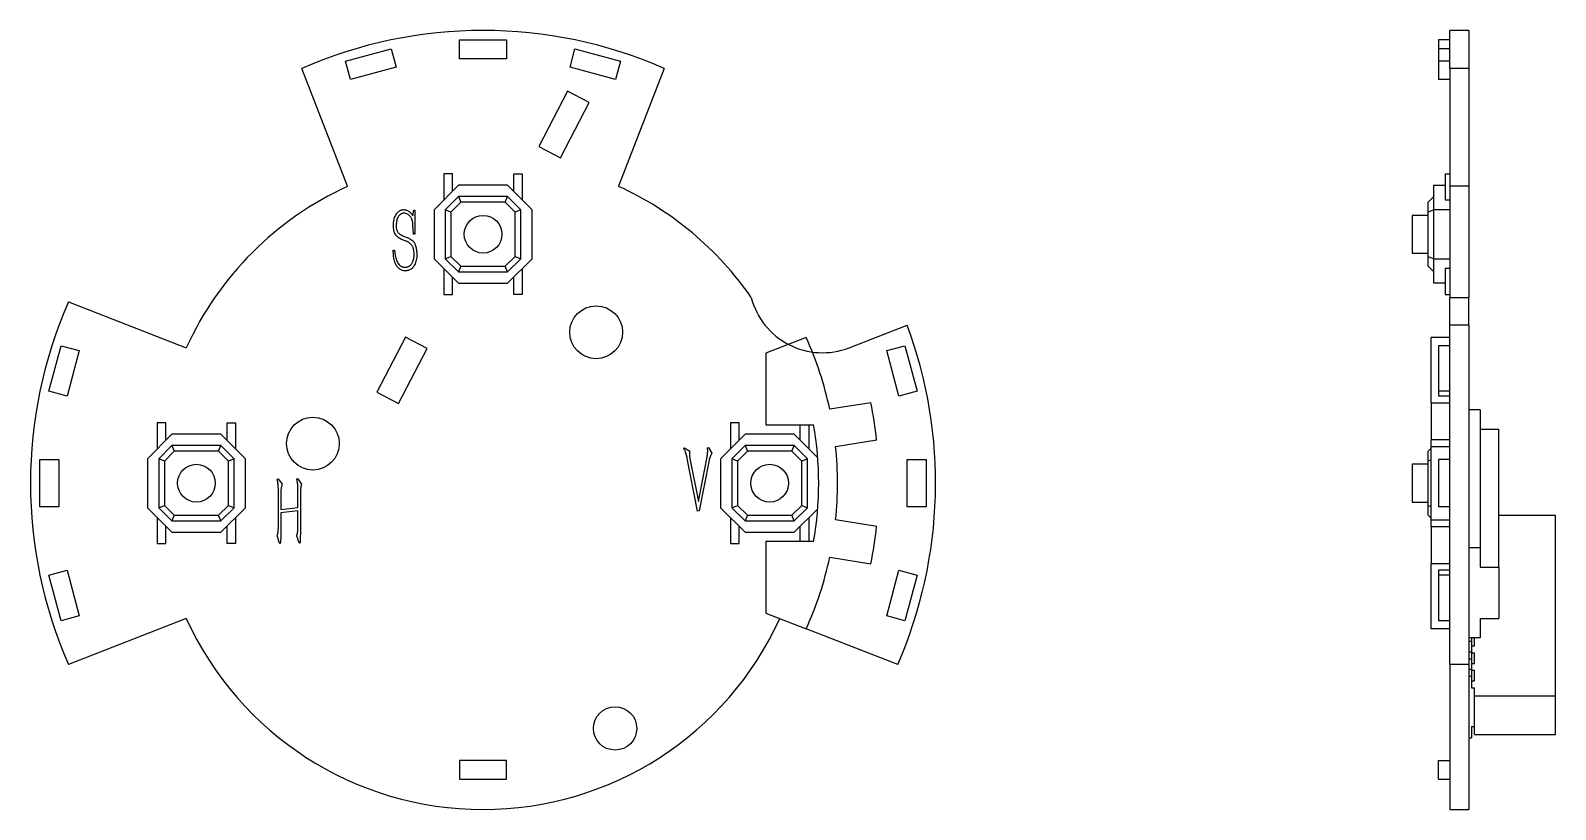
# Model space of a CAD drawing. Header units: millimetres. Extents: x -10 to 434, y 48 to 252.
# Drawn here: x 69.2 to 150, y 158.1 to 199.4 of the extents above; entities that cross this region are included whole.
import ezdxf
from ezdxf.lldxf.tags import DXFTag

# ---------------------------------------------------------------- set-up
doc = ezdxf.new("R2010")
doc.units = ezdxf.units.MM
doc.layers.add('PART', color=102, linetype='HIDDEN')
tags = doc.linetypes.add('HIDDEN', pattern=[1.905, 1.27, -0.635]).pattern_tags.tags
tags[6:7] = [DXFTag(74, 4), DXFTag(75, 0), DXFTag(340, '0'), DXFTag(46, 1.0), DXFTag(50, 0.0), DXFTag(44, 0.0), DXFTag(45, 0.0)]
tags[4:5] = [DXFTag(74, 4), DXFTag(75, 0), DXFTag(340, '0'), DXFTag(46, 1.0), DXFTag(50, 0.0), DXFTag(44, 0.0), DXFTag(45, 0.0)]

msp = doc.modelspace()

# ---------------------------------------------------------------- linework, layer by layer
at = {"color": 7, "linetype": 'Continuous', "lineweight": 25}
for p, q in [((145.432, 199.355), (144.432, 199.355)), ((144.432, 197.347), (144.432, 199.355)), ((145.432, 199.355), (145.432, 197.347)), ((85.975, 191.094), (83.548, 197.347)), ((102.767, 197.347), (100.34, 191.094)), ((145.432, 197.347), (144.432, 197.347)), ((144.432, 197.347), (144.432, 191.094)), ((145.432, 197.347), (145.432, 191.094)), ((97.639, 196.137), (96.115, 193.21)), ((98.792, 195.536), (97.639, 196.137)), ((97.268, 192.609), (98.792, 195.536)), ((96.115, 193.21), (97.268, 192.609)), ((145.432, 191.094), (144.432, 191.094)), ((144.432, 191.094), (144.432, 185.206)), ((145.432, 191.094), (145.432, 185.206)), ((89.374, 189.617), (89.435, 189.521)), ((89.435, 189.521), (89.485, 189.829)), ((89.485, 189.829), (89.535, 189.823)), ((89.535, 189.823), (89.535, 188.565)), ((88.947, 188.459), (89.123, 188.388)), ((89.475, 188.56), (89.44, 189.093)), ((89.535, 188.565), (89.475, 188.56)), ((88.388, 187.714), (88.459, 187.714)), ((88.408, 187.447), (88.388, 187.714)), ((89.068, 188.192), (88.851, 188.273)), ((144.432, 185.206), (145.432, 185.206)), ((144.432, 183.731), (144.432, 185.206)), ((145.432, 183.731), (145.432, 185.206)), ((71.165, 184.965), (77.419, 182.538)), ((112.569, 182.535), (115.648, 183.731)), ((144.432, 165.746), (144.432, 183.731)), ((145.432, 183.731), (144.432, 183.731)), ((145.432, 183.731), (145.432, 165.746)), ((89.047, 183.101), (87.523, 180.174)), ((90.2, 182.501), (89.047, 183.101)), ((88.676, 179.574), (90.2, 182.501)), ((87.523, 180.174), (88.676, 179.574)), ((103.814, 177.176), (103.849, 177.236)), ((103.849, 177.11), (103.814, 177.176)), ((103.849, 177.236), (104.116, 177.045)), ((105.062, 177.227), (105.117, 177.251)), ((105.067, 177.146), (105.062, 177.227)), ((105.117, 177.251), (105.293, 176.939)), ((104.533, 173.879), (103.99, 176.672)), ((104.131, 176.658), (104.579, 174.377)), ((104.579, 174.377), (105.027, 176.672)), ((105.152, 176.567), (104.624, 173.884)), ((82.237, 175.549), (82.283, 175.594)), ((82.263, 175.463), (82.237, 175.549)), ((82.283, 175.594), (82.504, 175.297)), ((83.275, 175.559), (83.32, 175.61)), ((83.295, 175.478), (83.275, 175.559)), ((83.32, 175.61), (83.537, 175.308)), ((82.303, 173.213), (82.303, 174.955)), ((82.439, 174.935), (82.439, 173.968)), ((83.34, 174.074), (83.34, 174.965)), ((83.481, 174.9), (83.481, 172.866)), ((83.34, 173.888), (82.434, 173.777)), ((82.439, 173.968), (83.34, 174.074)), ((83.34, 173.314), (83.34, 173.888)), ((104.624, 173.884), (104.533, 173.879)), ((82.434, 173.777), (82.439, 172.69)), ((82.333, 172.287), (82.272, 172.473)), ((82.369, 172.181), (82.333, 172.287)), ((83.376, 172.287), (83.315, 172.463)), ((83.405, 172.227), (83.376, 172.287)), ((83.481, 172.866), (83.461, 172.327)), ((77.419, 168.173), (71.165, 165.746)), ((115.149, 165.746), (110.296, 167.629)), ((145.432, 165.746), (144.432, 165.746)), ((144.432, 165.746), (144.432, 158.055)), ((145.432, 165.746), (145.432, 158.055)), ((145.432, 165.519), (145.433, 165.519)), ((145.432, 160.316), (145.433, 160.316)), ((144.432, 158.055), (145.432, 158.055))]:
    msp.add_line(p, q, dxfattribs=at)
for centre, radius in [((99.157, 183.355), 1.4), ((84.134, 177.452), 1.4), ((100.157, 162.355), 1.15)]:
    msp.add_circle(centre, radius, dxfattribs=at)
for centre, radius, start, end in [((93.157, 175.355), 24, 66.3965, 113.6035), ((93.157, 175.355), 17.3, 114.52923, 155.47077), ((93.157, 175.355), 17.3, 34.7067, 65.47077), ((111.158, 186.171), 3.9, 194.33494, 291.21548), ((93.157, 175.355), 24, 156.3965, 203.6035), ((93.157, 175.355), 24, 336.3965, 20.42479), ((93.157, 175.355), 17.3, 204.52923, 335.47077)]:
    msp.add_arc(centre, radius, start, end, dxfattribs=at)
for points, knots in [([(88.408, 189.053), (88.408, 189.078), (88.408, 189.127), (88.414, 189.197), (88.423, 189.262), (88.438, 189.341), (88.467, 189.433), (88.511, 189.537), (88.562, 189.63), (88.621, 189.708), (88.688, 189.769), (88.75, 189.811), (88.805, 189.836), (88.853, 189.849), (88.906, 189.856), (88.943, 189.858), (88.962, 189.858)], [0, 0, 0, 0, 0.069369, 0.134096, 0.194403, 0.249753, 0.356634, 0.461858, 0.561172, 0.648801, 0.729961, 0.810713, 0.852826, 0.897818, 0.947054, 1, 1, 1, 1]), ([(88.977, 189.673), (88.96, 189.672), (88.925, 189.67), (88.881, 189.66), (88.844, 189.647), (88.813, 189.629), (88.779, 189.606), (88.744, 189.576), (88.708, 189.543), (88.677, 189.504), (88.649, 189.462), (88.619, 189.401), (88.59, 189.323), (88.57, 189.242), (88.562, 189.175), (88.556, 189.118), (88.553, 189.054), (88.55, 188.985), (88.553, 188.913), (88.563, 188.844), (88.581, 188.777), (88.6, 188.736), (88.609, 188.716)], [0, 0, 0, 0, 0.043202, 0.088699, 0.113764, 0.144105, 0.178728, 0.218806, 0.260931, 0.302792, 0.34585, 0.389771, 0.475795, 0.557862, 0.600695, 0.649053, 0.703636, 0.763859, 0.825372, 0.884961, 0.942926, 1, 1, 1, 1]), ([(88.962, 189.858), (88.983, 189.856), (89.026, 189.851), (89.089, 189.834), (89.149, 189.81), (89.206, 189.777), (89.258, 189.74), (89.305, 189.702), (89.343, 189.66), (89.364, 189.631), (89.374, 189.617)], [0, 0, 0, 0, 0.131245, 0.261027, 0.393226, 0.527269, 0.658522, 0.780829, 0.894198, 1, 1, 1, 1]), ([(89.44, 189.093), (89.435, 189.123), (89.427, 189.178), (89.41, 189.252), (89.395, 189.313), (89.371, 189.374), (89.335, 189.44), (89.282, 189.51), (89.219, 189.574), (89.145, 189.624), (89.064, 189.662), (89.005, 189.669), (88.977, 189.673)], [0, 0, 0, 0, 0.1116475, 0.2063839, 0.2831507, 0.3446634, 0.4518832, 0.5603217, 0.6708905, 0.7827792, 0.8938232, 1, 1, 1, 1]), ([(88.851, 188.273), (88.817, 188.288), (88.75, 188.317), (88.659, 188.376), (88.579, 188.448), (88.515, 188.535), (88.466, 188.636), (88.436, 188.731), (88.419, 188.816), (88.412, 188.888), (88.407, 188.968), (88.407, 189.024), (88.408, 189.053)], [0, 0, 0, 0, 0.114164, 0.226226, 0.335918, 0.444477, 0.558953, 0.683554, 0.751901, 0.827934, 0.909792, 1, 1, 1, 1]), ([(88.609, 188.716), (88.62, 188.697), (88.64, 188.66), (88.678, 188.611), (88.723, 188.571), (88.786, 188.53), (88.861, 188.494), (88.921, 188.47), (88.947, 188.459)], [0, 0, 0, 0, 0.1487164, 0.2900198, 0.425662, 0.5589548, 0.8037113, 1, 1, 1, 1]), ([(88.459, 187.714), (88.463, 187.683), (88.47, 187.622), (88.484, 187.534), (88.498, 187.453), (88.514, 187.357), (88.541, 187.248), (88.583, 187.129), (88.638, 187.025), (88.696, 186.952), (88.746, 186.901), (88.786, 186.872), (88.825, 186.847), (88.878, 186.825), (88.944, 186.808), (88.997, 186.808), (89.022, 186.808)], [0, 0, 0, 0, 0.081046, 0.155922, 0.2258, 0.289446, 0.405424, 0.511072, 0.608703, 0.702847, 0.748022, 0.790022, 0.828642, 0.865767, 0.934801, 1, 1, 1, 1]), ([(89.5, 187.538), (89.498, 187.575), (89.493, 187.644), (89.477, 187.739), (89.458, 187.818), (89.432, 187.883), (89.401, 187.938), (89.368, 187.986), (89.331, 188.029), (89.289, 188.067), (89.242, 188.102), (89.19, 188.135), (89.132, 188.166), (89.09, 188.183), (89.068, 188.192)], [0, 0, 0, 0, 0.1315406, 0.2455106, 0.3414997, 0.4225542, 0.4947058, 0.5634696, 0.6312691, 0.6970796, 0.7647228, 0.837926, 0.9159449, 1, 1, 1, 1]), ([(89.123, 188.388), (89.145, 188.378), (89.187, 188.359), (89.245, 188.328), (89.299, 188.298), (89.36, 188.257), (89.428, 188.203), (89.495, 188.129), (89.549, 188.044), (89.583, 187.946), (89.61, 187.839), (89.628, 187.723), (89.64, 187.597), (89.645, 187.462), (89.643, 187.322), (89.625, 187.23), (89.616, 187.185)], [0, 0, 0, 0, 0.050232, 0.096718, 0.139539, 0.179085, 0.251846, 0.320637, 0.388456, 0.461016, 0.538033, 0.619518, 0.707139, 0.804875, 0.904177, 1, 1, 1, 1]), ([(89.032, 186.616), (89.009, 186.617), (88.964, 186.617), (88.899, 186.627), (88.837, 186.647), (88.779, 186.676), (88.725, 186.712), (88.675, 186.755), (88.629, 186.804), (88.585, 186.858), (88.547, 186.919), (88.512, 186.986), (88.483, 187.059), (88.449, 187.161), (88.42, 187.291), (88.412, 187.396), (88.408, 187.447)], [0, 0, 0, 0, 0.059562, 0.11658, 0.172243, 0.227804, 0.283797, 0.340716, 0.398841, 0.45917, 0.521999, 0.586825, 0.654718, 0.725517, 0.866658, 1, 1, 1, 1]), ([(89.022, 186.808), (89.045, 186.809), (89.089, 186.81), (89.151, 186.824), (89.208, 186.844), (89.258, 186.875), (89.302, 186.913), (89.343, 186.956), (89.38, 187.006), (89.411, 187.061), (89.438, 187.119), (89.46, 187.176), (89.477, 187.231), (89.488, 187.286), (89.496, 187.343), (89.5, 187.404), (89.503, 187.469), (89.501, 187.515), (89.5, 187.538)], [0, 0, 0, 0, 0.069254, 0.132848, 0.193641, 0.252247, 0.311557, 0.371735, 0.434158, 0.499808, 0.565366, 0.62812, 0.686746, 0.742595, 0.799301, 0.861737, 0.927842, 1, 1, 1, 1]), ([(89.616, 187.185), (89.605, 187.14), (89.584, 187.053), (89.538, 186.953), (89.497, 186.883), (89.468, 186.837), (89.438, 186.797), (89.399, 186.751), (89.338, 186.702), (89.268, 186.663), (89.203, 186.639), (89.15, 186.625), (89.092, 186.618), (89.052, 186.617), (89.032, 186.616)], [0, 0, 0, 0, 0.155702, 0.301585, 0.369128, 0.43024, 0.485868, 0.535756, 0.633905, 0.744896, 0.804807, 0.866171, 0.931221, 1, 1, 1, 1]), ([(105.072, 177.03), (105.072, 177.05), (105.072, 177.088), (105.069, 177.127), (105.067, 177.146)], [0, 0, 0, 0, 0.512301, 1, 1, 1, 1]), ([(103.99, 176.672), (103.987, 176.684), (103.981, 176.71), (103.97, 176.752), (103.958, 176.8), (103.942, 176.851), (103.927, 176.902), (103.913, 176.948), (103.901, 176.987), (103.887, 177.026), (103.871, 177.068), (103.856, 177.097), (103.849, 177.11)], [0, 0, 0, 0, 0.0796855, 0.1734974, 0.2806514, 0.4020139, 0.5218239, 0.6267556, 0.7132481, 0.7854155, 0.902305, 1, 1, 1, 1]), ([(104.116, 177.045), (104.112, 177.026), (104.103, 176.99), (104.097, 176.936), (104.098, 176.878), (104.105, 176.813), (104.118, 176.738), (104.126, 176.685), (104.131, 176.658)], [0, 0, 0, 0, 0.149722, 0.281962, 0.419047, 0.591242, 0.785921, 1, 1, 1, 1]), ([(105.027, 176.672), (105.032, 176.702), (105.043, 176.764), (105.053, 176.844), (105.061, 176.91), (105.065, 176.956), (105.069, 176.995), (105.071, 177.019), (105.072, 177.03)], [0, 0, 0, 0, 0.245462, 0.529551, 0.673396, 0.798266, 0.908508, 1, 1, 1, 1]), ([(105.293, 176.939), (105.285, 176.924), (105.269, 176.897), (105.245, 176.858), (105.222, 176.813), (105.203, 176.768), (105.185, 176.721), (105.174, 176.676), (105.162, 176.624), (105.156, 176.586), (105.152, 176.567)], [0, 0, 0, 0, 0.131356, 0.23441, 0.344718, 0.502514, 0.601064, 0.716222, 0.849385, 1, 1, 1, 1]), ([(82.303, 174.955), (82.303, 174.986), (82.302, 175.055), (82.297, 175.143), (82.292, 175.216), (82.289, 175.267), (82.284, 175.311), (82.279, 175.359), (82.273, 175.409), (82.266, 175.447), (82.263, 175.463)], [0, 0, 0, 0, 0.185452, 0.404773, 0.517436, 0.615532, 0.702121, 0.775488, 0.899181, 1, 1, 1, 1]), ([(82.504, 175.297), (82.498, 175.28), (82.487, 175.25), (82.473, 175.205), (82.462, 175.153), (82.451, 175.09), (82.44, 175.014), (82.439, 174.961), (82.439, 174.935)], [0, 0, 0, 0, 0.143314, 0.259238, 0.385268, 0.571327, 0.784382, 1, 1, 1, 1]), ([(83.34, 174.965), (83.339, 174.997), (83.339, 175.066), (83.335, 175.155), (83.333, 175.229), (83.329, 175.279), (83.326, 175.321), (83.318, 175.366), (83.309, 175.418), (83.3, 175.458), (83.295, 175.478)], [0, 0, 0, 0, 0.18343, 0.40306, 0.515787, 0.612815, 0.694009, 0.761205, 0.88017, 1, 1, 1, 1]), ([(83.537, 175.308), (83.531, 175.291), (83.52, 175.261), (83.507, 175.216), (83.499, 175.166), (83.491, 175.116), (83.485, 175.066), (83.483, 175.017), (83.481, 174.961), (83.481, 174.921), (83.481, 174.9)], [0, 0, 0, 0, 0.12927, 0.230196, 0.340046, 0.494894, 0.592737, 0.710011, 0.84512, 1, 1, 1, 1]), ([(82.272, 172.473), (82.268, 172.484), (82.26, 172.505), (82.251, 172.533), (82.245, 172.554), (82.244, 172.576), (82.251, 172.603), (82.261, 172.644), (82.274, 172.697), (82.285, 172.76), (82.296, 172.826), (82.299, 172.874), (82.301, 172.907), (82.302, 172.931), (82.301, 172.961), (82.303, 172.999), (82.302, 173.043), (82.303, 173.093), (82.303, 173.151), (82.303, 173.192), (82.303, 173.213)], [0, 0, 0, 0, 0.049689, 0.08836, 0.11802, 0.136935, 0.17535, 0.229603, 0.302186, 0.394221, 0.488705, 0.566481, 0.588375, 0.620205, 0.660966, 0.710685, 0.769342, 0.836954, 0.913506, 1, 1, 1, 1]), ([(83.315, 172.463), (83.308, 172.479), (83.297, 172.506), (83.284, 172.543), (83.276, 172.568), (83.276, 172.59), (83.288, 172.611), (83.298, 172.642), (83.311, 172.681), (83.32, 172.728), (83.329, 172.776), (83.335, 172.821), (83.338, 172.863), (83.34, 172.895), (83.34, 172.922), (83.34, 172.947), (83.34, 172.982), (83.34, 173.028), (83.34, 173.085), (83.34, 173.152), (83.34, 173.23), (83.34, 173.285), (83.34, 173.314)], [0, 0, 0, 0, 0.059507, 0.103372, 0.13367, 0.150059, 0.177893, 0.215501, 0.263192, 0.320469, 0.379951, 0.432094, 0.480526, 0.525353, 0.542582, 0.57187, 0.612357, 0.665766, 0.731234, 0.808763, 0.898352, 1, 1, 1, 1]), ([(82.439, 172.69), (82.439, 172.661), (82.438, 172.597), (82.431, 172.498), (82.426, 172.4), (82.421, 172.315), (82.418, 172.25), (82.41, 172.2), (82.402, 172.172), (82.39, 172.148), (82.373, 172.162), (82.371, 172.173), (82.369, 172.181)], [0, 0, 0, 0, 0.148074, 0.331176, 0.512992, 0.657389, 0.769659, 0.85453, 0.909904, 0.938256, 0.957907, 1, 1, 1, 1]), ([(83.461, 172.327), (83.46, 172.315), (83.458, 172.292), (83.457, 172.261), (83.453, 172.237), (83.451, 172.214), (83.446, 172.195), (83.442, 172.179), (83.431, 172.173), (83.427, 172.178), (83.425, 172.181)], [0, 0, 0, 0, 0.222757, 0.405577, 0.553407, 0.665383, 0.81639, 0.905887, 0.949686, 1, 1, 1, 1]), ([(83.425, 172.181), (83.422, 172.185), (83.41, 172.197), (83.407, 172.214), (83.405, 172.227)], [0, 0, 0, 0, 0.292193, 1, 1, 1, 1])]:
    msp.add_open_spline(points, degree=3, knots=knots, dxfattribs=at)
at = {"layer": 'PART', "linetype": 'Continuous', "lineweight": 25}
for p, q in [((85.868, 197.731), (88.282, 198.378)), ((88.282, 198.378), (88.541, 197.412)), ((91.907, 197.855), (91.907, 198.855)), ((91.907, 198.855), (94.407, 198.855)), ((94.407, 198.855), (94.407, 197.855)), ((97.773, 197.412), (98.032, 198.378)), ((98.032, 198.378), (100.447, 197.731)), ((144.432, 198.855), (143.832, 198.855)), ((143.832, 198.855), (143.832, 198.378)), ((144.432, 198.378), (143.832, 198.378)), ((143.832, 198.378), (143.832, 197.731)), ((86.126, 196.765), (85.868, 197.731)), ((88.541, 197.412), (86.126, 196.765)), ((94.407, 197.855), (91.907, 197.855)), ((100.188, 196.765), (97.773, 197.412)), ((100.447, 197.731), (100.188, 196.765)), ((144.432, 197.731), (143.832, 197.731)), ((143.832, 197.731), (143.832, 196.765)), ((144.432, 196.765), (143.832, 196.765)), ((91.532, 191.755), (91.082, 191.755)), ((91.082, 191.755), (91.082, 190.38)), ((91.532, 190.83), (91.532, 191.755)), ((94.782, 191.755), (95.232, 191.755)), ((94.782, 190.83), (94.782, 191.755)), ((95.232, 191.755), (95.232, 190.38)), ((144.182, 191.755), (144.432, 191.755)), ((144.182, 191.755), (144.182, 190.38)), ((91.857, 191.155), (90.557, 189.855)), ((94.457, 191.155), (91.857, 191.155)), ((95.757, 189.855), (94.457, 191.155)), ((143.582, 189.855), (143.582, 191.155)), ((143.582, 191.155), (144.182, 191.155)), ((91.157, 189.855), (91.857, 190.555)), ((91.982, 190.255), (91.457, 189.731)), ((91.857, 190.555), (91.982, 190.255)), ((94.457, 190.555), (91.857, 190.555)), ((94.333, 190.255), (91.982, 190.255)), ((94.333, 190.255), (94.457, 190.555)), ((94.857, 189.731), (94.333, 190.255)), ((94.457, 190.555), (95.157, 189.855)), ((143.282, 190.255), (143.582, 190.555)), ((143.282, 189.731), (143.282, 190.255)), ((144.182, 190.38), (144.432, 190.38)), ((90.557, 189.855), (90.557, 187.255)), ((91.457, 189.731), (91.157, 189.855)), ((91.157, 189.855), (91.157, 187.255)), ((91.457, 189.731), (91.457, 187.38)), ((95.157, 189.855), (94.857, 189.731)), ((94.857, 187.38), (94.857, 189.731)), ((95.157, 187.255), (95.157, 189.855)), ((95.757, 187.255), (95.757, 189.855)), ((143.282, 189.555), (142.432, 189.555)), ((142.432, 189.555), (142.432, 187.555)), ((143.582, 189.855), (143.282, 189.731)), ((143.282, 187.38), (143.282, 189.731)), ((143.582, 187.255), (143.582, 189.855)), ((144.432, 189.855), (143.582, 189.855)), ((90.557, 187.255), (91.857, 185.955)), ((91.157, 187.255), (91.457, 187.38)), ((91.857, 186.555), (91.157, 187.255)), ((91.457, 187.38), (91.982, 186.855)), ((91.982, 186.855), (91.857, 186.555)), ((91.982, 186.855), (94.333, 186.855)), ((94.333, 186.855), (94.857, 187.38)), ((94.457, 186.555), (94.333, 186.855)), ((95.157, 187.255), (94.457, 186.555)), ((94.457, 185.955), (95.757, 187.255)), ((94.857, 187.38), (95.157, 187.255)), ((142.432, 187.555), (143.282, 187.555)), ((143.282, 187.38), (143.582, 187.255)), ((143.282, 186.855), (143.282, 187.38)), ((143.582, 186.555), (143.282, 186.855)), ((143.582, 187.255), (144.432, 187.255)), ((143.582, 185.955), (143.582, 187.255)), ((91.082, 186.73), (91.082, 185.355)), ((91.532, 185.355), (91.532, 186.28)), ((91.857, 186.555), (94.457, 186.555)), ((94.782, 185.355), (94.782, 186.28)), ((95.232, 186.73), (95.232, 185.355)), ((144.432, 186.73), (144.182, 186.73)), ((144.182, 186.73), (144.182, 185.355)), ((91.082, 185.355), (91.532, 185.355)), ((91.857, 185.955), (94.457, 185.955)), ((95.232, 185.355), (94.782, 185.355)), ((144.182, 185.955), (143.582, 185.955)), ((144.182, 185.355), (144.432, 185.355)), ((110.296, 183.081), (108.157, 182.251)), ((144.432, 183.081), (143.432, 183.081)), ((143.432, 179.624), (143.432, 183.081)), ((70.135, 180.23), (70.782, 182.645)), ((70.782, 182.645), (71.747, 182.386)), ((71.747, 182.386), (71.1, 179.971)), ((108.157, 182.251), (108.157, 178.455)), ((114.567, 182.386), (115.533, 182.645)), ((115.214, 179.971), (114.567, 182.386)), ((115.533, 182.645), (116.18, 180.23)), ((144.432, 182.645), (143.832, 182.645)), ((143.832, 182.645), (143.832, 180.23)), ((71.1, 179.971), (70.135, 180.23)), ((113.719, 179.624), (111.543, 179.28)), ((116.18, 180.23), (115.214, 179.971)), ((143.432, 179.624), (143.432, 177.649)), ((143.432, 179.624), (144.432, 179.624)), ((144.432, 180.23), (143.832, 180.23)), ((143.832, 180.23), (143.832, 179.971)), ((144.432, 179.971), (143.832, 179.971)), ((146.032, 179.246), (145.432, 179.246)), ((146.032, 179.246), (146.032, 171.933)), ((76.657, 177.955), (75.357, 176.655)), ((76.332, 178.555), (75.882, 178.555)), ((75.882, 178.555), (75.882, 177.18)), ((76.332, 177.63), (76.332, 178.555)), ((79.257, 177.955), (76.657, 177.955)), ((80.557, 176.655), (79.257, 177.955)), ((79.582, 177.63), (79.582, 178.555)), ((79.582, 178.555), (80.032, 178.555)), ((80.032, 178.555), (80.032, 177.18)), ((107.057, 177.955), (105.757, 176.655)), ((106.732, 178.555), (106.282, 178.555)), ((106.282, 178.555), (106.282, 177.18)), ((106.732, 177.63), (106.732, 178.555)), ((109.657, 177.955), (107.057, 177.955)), ((108.157, 178.455), (110.685, 178.455)), ((110.906, 176.707), (109.657, 177.955)), ((109.982, 177.63), (109.982, 178.455)), ((110.432, 178.455), (110.432, 177.18)), ((146.032, 178.223), (147.032, 178.223)), ((147.032, 170.91), (147.032, 178.223)), ((75.957, 176.655), (76.657, 177.355)), ((76.657, 177.355), (76.782, 177.055)), ((79.257, 177.355), (76.657, 177.355)), ((79.133, 177.055), (79.257, 177.355)), ((79.257, 177.355), (79.957, 176.655)), ((106.357, 176.655), (107.057, 177.355)), ((107.057, 177.355), (107.182, 177.055)), ((109.657, 177.355), (107.057, 177.355)), ((109.533, 177.055), (109.657, 177.355)), ((109.657, 177.355), (110.357, 176.655)), ((111.856, 177.304), (114.032, 177.649)), ((143.282, 177.055), (143.432, 177.205)), ((143.432, 177.304), (143.432, 177.649)), ((144.432, 177.649), (143.432, 177.649)), ((143.432, 177.304), (144.432, 177.304)), ((143.432, 173.406), (143.432, 177.304)), ((69.657, 176.605), (70.657, 176.605)), ((69.657, 174.105), (69.657, 176.605)), ((70.657, 176.605), (70.657, 174.105)), ((75.357, 176.655), (75.357, 174.055)), ((76.257, 176.531), (75.957, 176.655)), ((75.957, 176.655), (75.957, 174.055)), ((76.782, 177.055), (76.257, 176.531)), ((76.257, 176.531), (76.257, 174.18)), ((79.133, 177.055), (76.782, 177.055)), ((79.657, 176.531), (79.133, 177.055)), ((79.957, 176.655), (79.657, 176.531)), ((79.657, 174.18), (79.657, 176.531)), ((79.957, 174.055), (79.957, 176.655)), ((80.557, 174.055), (80.557, 176.655)), ((105.757, 176.655), (105.757, 174.055)), ((106.657, 176.531), (106.357, 176.655)), ((106.357, 176.655), (106.357, 174.055)), ((107.182, 177.055), (106.657, 176.531)), ((106.657, 176.531), (106.657, 174.18)), ((109.533, 177.055), (107.182, 177.055)), ((110.057, 176.531), (109.533, 177.055)), ((110.357, 176.655), (110.057, 176.531)), ((110.057, 174.18), (110.057, 176.531)), ((110.357, 174.055), (110.357, 176.655)), ((115.657, 176.605), (116.657, 176.605)), ((115.657, 174.105), (115.657, 176.605)), ((116.657, 176.605), (116.657, 174.105)), ((143.282, 176.355), (142.432, 176.355)), ((142.432, 176.355), (142.432, 174.355)), ((143.282, 176.531), (143.282, 177.055)), ((143.432, 176.593), (143.282, 176.531)), ((143.282, 174.18), (143.282, 176.531)), ((144.432, 176.605), (143.832, 176.605)), ((143.832, 176.605), (143.832, 174.105)), ((70.657, 174.105), (69.657, 174.105)), ((75.357, 174.055), (76.657, 172.755)), ((75.957, 174.055), (76.257, 174.18)), ((76.657, 173.355), (75.957, 174.055)), ((76.257, 174.18), (76.782, 173.655)), ((79.133, 173.655), (79.657, 174.18)), ((79.957, 174.055), (79.257, 173.355)), ((79.257, 172.755), (80.557, 174.055)), ((79.657, 174.18), (79.957, 174.055)), ((105.757, 174.055), (107.057, 172.755)), ((106.357, 174.055), (106.657, 174.18)), ((107.057, 173.355), (106.357, 174.055)), ((106.657, 174.18), (107.182, 173.655)), ((109.533, 173.655), (110.057, 174.18)), ((110.357, 174.055), (109.657, 173.355)), ((109.657, 172.755), (110.906, 174.004)), ((110.057, 174.18), (110.357, 174.055)), ((116.657, 174.105), (115.657, 174.105)), ((142.432, 174.355), (143.282, 174.355)), ((143.282, 174.18), (143.432, 174.117)), ((143.282, 173.655), (143.282, 174.18)), ((144.432, 174.105), (143.832, 174.105)), ((75.882, 173.53), (75.882, 172.155)), ((76.332, 172.155), (76.332, 173.08)), ((76.782, 173.655), (76.657, 173.355)), ((76.657, 173.355), (79.257, 173.355)), ((76.782, 173.655), (79.133, 173.655)), ((79.257, 173.355), (79.133, 173.655)), ((79.582, 172.155), (79.582, 173.08)), ((80.032, 173.53), (80.032, 172.155)), ((106.282, 173.53), (106.282, 172.155)), ((106.732, 172.155), (106.732, 173.08)), ((107.182, 173.655), (107.057, 173.355)), ((107.057, 173.355), (109.657, 173.355)), ((107.182, 173.655), (109.533, 173.655)), ((109.657, 173.355), (109.533, 173.655)), ((109.982, 172.255), (109.982, 173.08)), ((110.432, 173.53), (110.432, 172.255)), ((114.032, 173.062), (111.856, 173.406)), ((143.432, 173.505), (143.282, 173.655)), ((143.432, 173.062), (143.432, 173.406)), ((143.432, 173.406), (144.432, 173.406)), ((147.032, 173.661), (150.032, 173.661)), ((150.032, 164.08), (150.032, 173.661)), ((76.657, 172.755), (79.257, 172.755)), ((107.057, 172.755), (109.657, 172.755)), ((143.432, 173.062), (143.432, 171.086)), ((143.432, 173.062), (144.432, 173.062)), ((75.882, 172.155), (76.332, 172.155)), ((80.032, 172.155), (79.582, 172.155)), ((106.282, 172.155), (106.732, 172.155)), ((108.157, 172.255), (108.157, 168.46)), ((110.685, 172.255), (108.157, 172.255)), ((146.032, 171.933), (145.432, 171.933)), ((146.032, 171.933), (146.032, 170.91)), ((70.135, 170.48), (71.1, 170.739)), ((71.1, 170.739), (71.747, 168.325)), ((111.543, 171.431), (113.719, 171.086)), ((114.567, 168.325), (115.214, 170.739)), ((115.214, 170.739), (116.18, 170.48)), ((144.432, 171.086), (143.432, 171.086)), ((143.432, 167.629), (143.432, 171.086)), ((144.432, 170.739), (143.832, 170.739)), ((143.832, 170.739), (143.832, 170.48)), ((146.032, 170.91), (147.032, 170.91)), ((147.032, 170.91), (147.032, 168.182)), ((70.782, 168.066), (70.135, 170.48)), ((116.18, 170.48), (115.533, 168.066)), ((144.432, 170.48), (143.832, 170.48)), ((143.832, 170.48), (143.832, 168.066)), ((71.747, 168.325), (70.782, 168.066)), ((108.157, 168.46), (110.296, 167.629)), ((115.533, 168.066), (114.567, 168.325)), ((144.432, 167.629), (143.432, 167.629)), ((144.432, 168.066), (143.832, 168.066)), ((146.032, 168.182), (147.032, 168.182)), ((146.032, 168.182), (146.032, 167.159)), ((146.032, 167.159), (145.432, 167.159)), ((145.432, 166.979), (145.582, 166.979)), ((145.582, 167.159), (145.582, 166.979)), ((145.582, 166.979), (145.582, 166.416)), ((145.582, 166.731), (145.732, 166.731)), ((145.732, 166.731), (145.732, 167.159)), ((145.432, 166.416), (145.582, 166.416)), ((145.432, 166.051), (145.582, 166.051)), ((145.582, 166.416), (145.582, 166.051)), ((145.582, 166.366), (145.732, 166.366)), ((145.582, 166.051), (145.582, 165.487)), ((145.582, 165.802), (145.732, 165.802)), ((145.732, 165.802), (145.732, 166.366)), ((145.432, 165.487), (145.582, 165.487)), ((145.432, 165.122), (145.582, 165.122)), ((145.582, 165.487), (145.582, 165.122)), ((145.582, 165.437), (145.732, 165.437)), ((145.582, 165.122), (145.582, 164.508)), ((145.732, 164.874), (145.732, 165.437)), ((145.582, 164.874), (145.732, 164.874)), ((145.582, 164.508), (145.732, 164.508)), ((145.732, 164.08), (145.732, 164.508)), ((145.732, 162.034), (145.732, 164.08)), ((145.732, 164.08), (150.032, 164.08)), ((150.032, 162.034), (150.032, 164.08)), ((145.432, 161.848), (145.582, 161.848)), ((145.582, 162.462), (145.732, 162.462)), ((145.582, 162.462), (145.582, 161.848)), ((145.732, 162.034), (150.032, 162.034)), ((94.407, 160.655), (91.907, 160.655)), ((91.907, 160.655), (91.907, 159.655)), ((94.407, 159.655), (94.407, 160.655)), ((143.832, 159.655), (143.832, 160.655)), ((143.832, 160.655), (144.432, 160.655)), ((91.907, 159.655), (94.407, 159.655)), ((143.832, 159.655), (144.432, 159.655))]:
    msp.add_line(p, q, dxfattribs=at)
for centre in [(93.157, 188.555), (77.957, 175.355), (108.357, 175.355)]:
    msp.add_circle(centre, 1, dxfattribs=at)
for radius, start, end in [(18.8, 12.04909, 24.26457), (21, 6.2706, 11.7294), (17.8, 349.97038, 10.02962), (18.8, 354.04909, 5.95091), (21, 348.2706, 353.7294), (18.8, 335.73543, 347.95091)]:
    msp.add_arc((93.157, 175.355), radius, start, end, dxfattribs=at)

doc.saveas('drawing.dxf')
